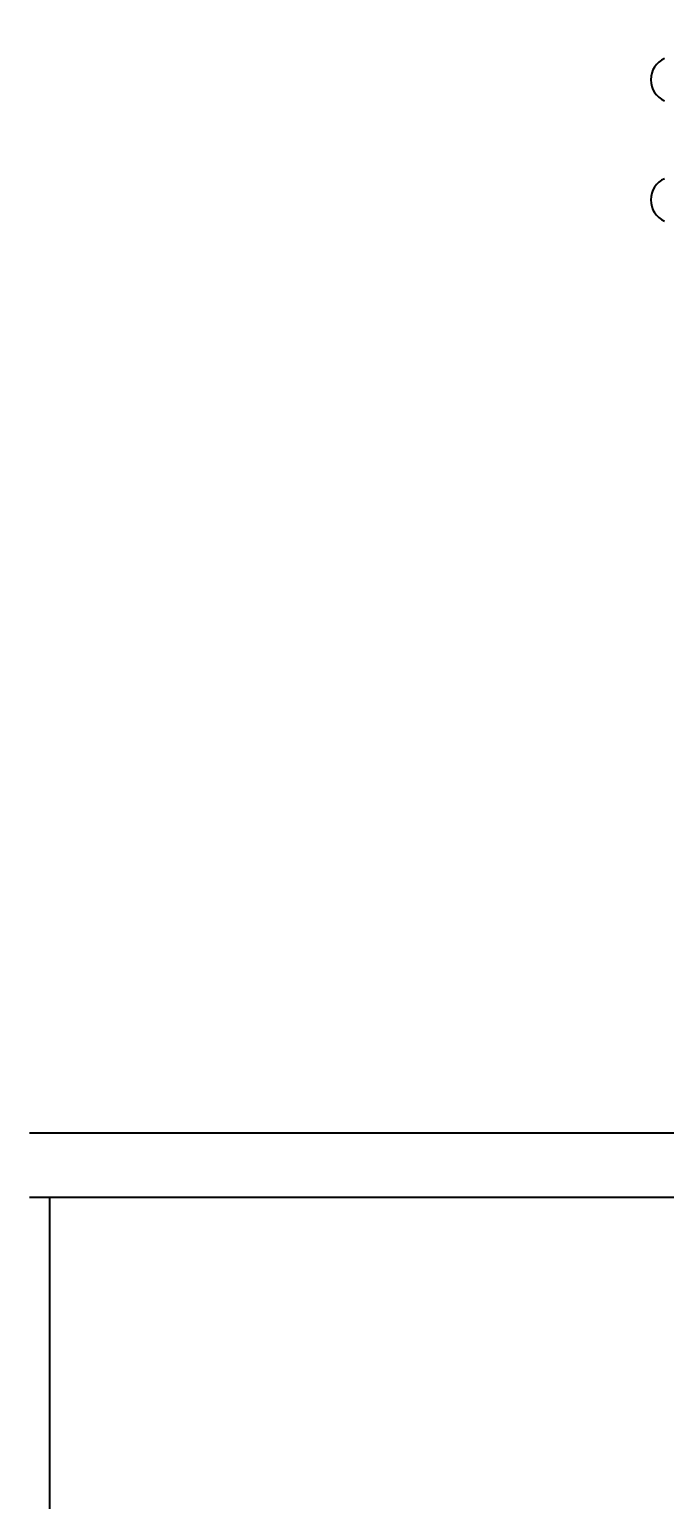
# Model space of a CAD drawing. Header units: millimetres. Extents: x 1186 to 6713, y 237 to 5598.
# Drawn here: x 1565.7 to 1742.6, y 3568.9 to 3978.6 of the extents above; entities that cross this region are included whole.
import ezdxf

# ---------------------------------------------------------------- set-up
doc = ezdxf.new("R2010")
doc.units = ezdxf.units.MM
doc.header["$LTSCALE"] = 384.175
doc.header["$PDMODE"] = 3
doc.header["$PDSIZE"] = 8
doc.layers.get('0').update_dxf_attribs({"linetype": 'CONTINUOUS'})
doc.layers.get('Defpoints').update_dxf_attribs({"linetype": 'CONTINUOUS'})
doc.styles.get("Standard").update_dxf_attribs({"font": 'calibri.ttf'})
doc.dimstyles.get("Standard").update_dxf_attribs({"dimtxt": 43.75, "dimasz": 43.75, "dimexe": 1.5, "dimexo": 1, "dimtad": 1, "dimdsep": 46, "dimtxsty": 'Standard', "dimblk": '_FILLED', "dimblk1": '_FILLED', "dimblk2": '_FILLED', "dimcen": 0.09, "dimazin": 2, "dimtol": 1, "dimtp": 0.01, "dimtm": 0.01, "dimtfac": 1, "dimtofl": 0, "dimtmove": 0, "dimatfit": 3, "dimldrblk": '_FILLED', "dimfxl": 1, "dimtolj": 1, "dimarcsym": 0})

# ---------------------------------------------------------------- blocks, each defined once
blk = doc.blocks.new('_FILLED')
at = {"color": 0, "linetype": 'ByBlock'}
blk.add_solid([(0, 0), (-1, 0.2143), (-1, -0.2143)], dxfattribs=at)
blk = doc.blocks.new('*D63')
at = {"color": 0, "lineweight": -2}
for p, q in [((1869.33, 4780.27), (1366.04, 4780.27)), ((1367.54, 4736.52), (1367.54, 3421.12)), ((1367.54, 2059.85), (1367.54, 3375.25)), ((1660.97, 2016.1), (1366.04, 2016.1))]:
    blk.add_line(p, q, dxfattribs=at)
at = {"layer": 'Defpoints', "color": 0}
for p in [(1870.33, 4780.27), (1367.54, 2016.1), (1661.97, 2016.1)]:
    blk.add_point(p, dxfattribs=at)
at = {"color": 0, "linetype": 'ByBlock', "lineweight": -2, "xscale": 43.75, "yscale": 43.75, "zscale": 43.75}
for p, rotation in [((1367.54, 4780.27), 90), ((1367.54, 2016.1), 270)]:
    blk.add_blockref('_FILLED', p, dxfattribs=dict(at, rotation=rotation))
at = {"color": 0, "insert": (1367.54, 3398.18), "char_height": 43.75, "attachment_point": 5}
blk.add_mtext('\\A1;\\A1;C', dxfattribs=at)

msp = doc.modelspace()

# ---------------------------------------------------------------- linework, layer by layer
at = {"color": 0, "linetype": 'Continuous'}
for p, q in [((2216.91359, 3671.00612), (1565.74414, 3671.00612)), ((2216.91359, 3653.06629), (1565.74414, 3653.06629)), ((1571.32885, 3653.06629), (1571.32885, 3038.00612))]:
    msp.add_line(p, q, dxfattribs=at)
for centre in [(1745.3022, 3964.58766), (1745.3022, 3931.08766)]:
    msp.add_arc(centre, 6.5, 114.3563913, 245.6436087, dxfattribs=at)

# ---------------------------------------------------------------- dimensions: what is measured, and where the dimension line sits
at = {"color": 0}
dim = msp.add_linear_dim(base=(1367.54403, 2016.09641), p1=(1870.32885, 4780.27166), p2=(1661.97033, 2016.09641), angle=90, text='\\A1;C', dimstyle='Standard', override={"dimtad": 0, "dimtih": 1, "dimtoh": 1, "dimdec": 4, "dimzin": 0, "dimtxsty": 'Standard', "dimcen": 62.865, "dimadec": 0, "dimazin": 0, "dimtdec": 4, "dimtzin": 0}, dxfattribs=at)
dim.commit()
dim.dimension.update_dxf_attribs({"geometry": '*D63', "text_midpoint": (1367.54403, 3398.18404)})

doc.saveas('drawing.dxf')
